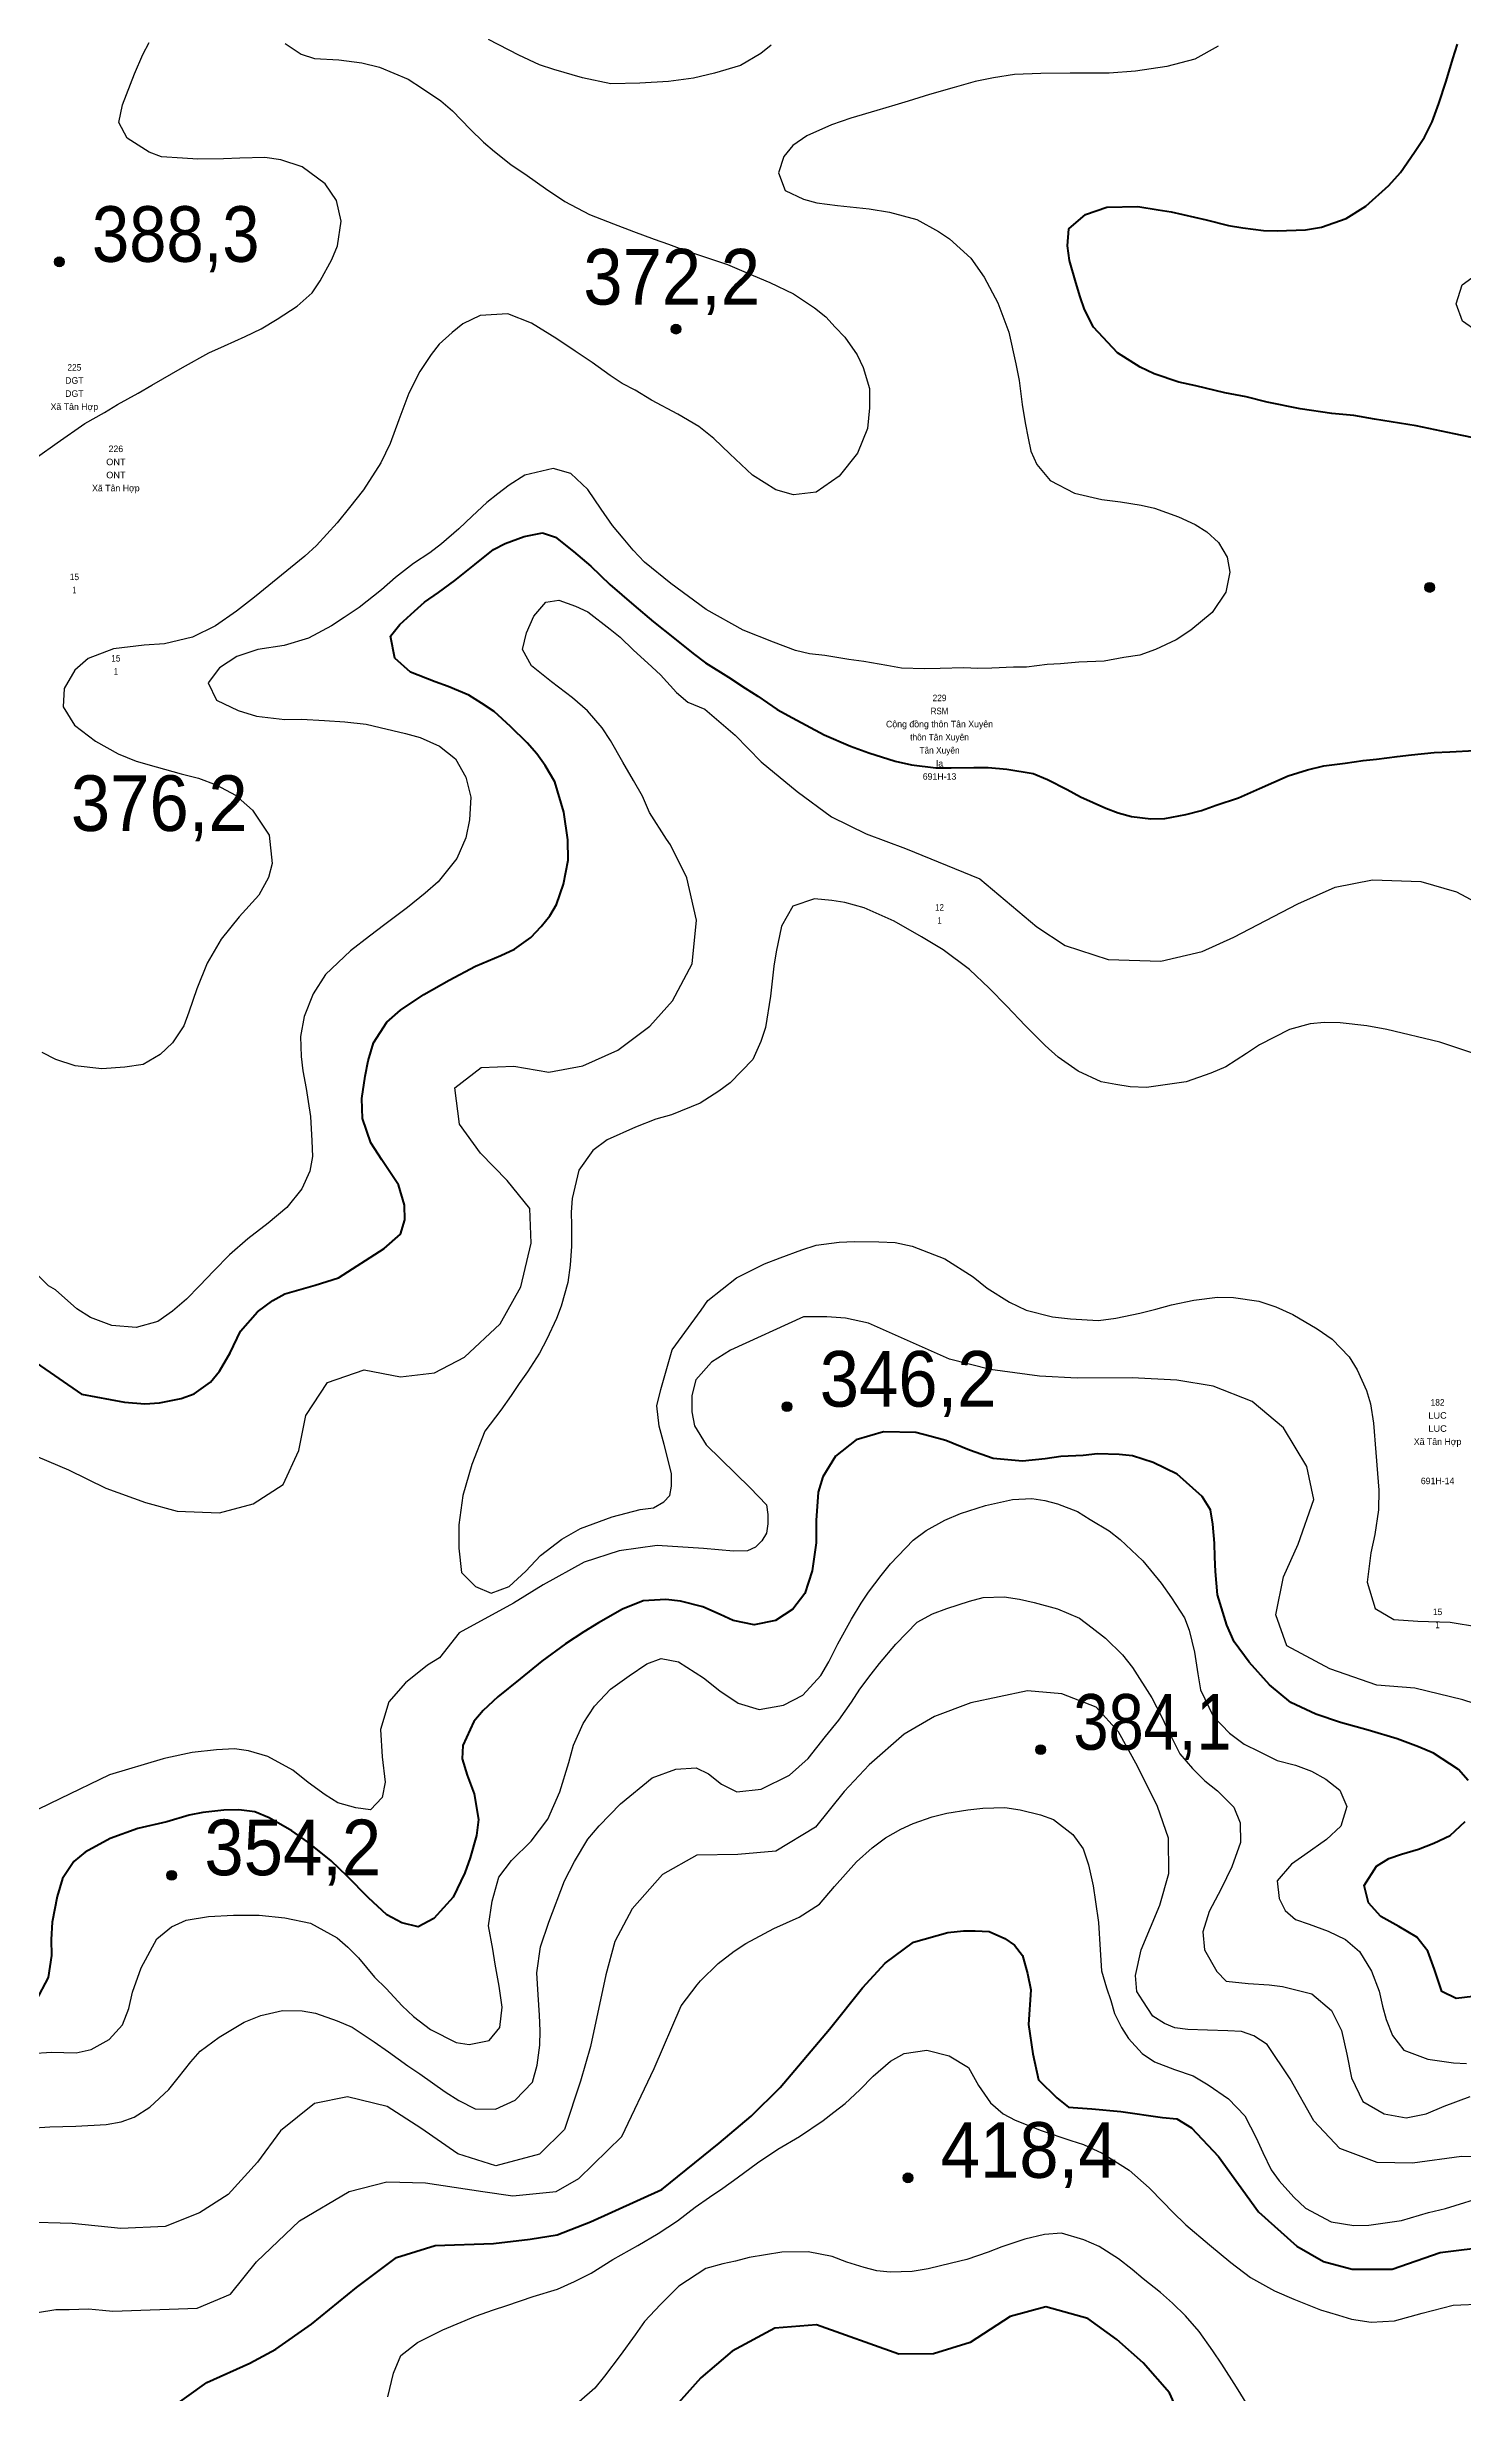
# Model space of a CAD drawing. Header units: metres. Extents: x 549268 to 556659, y 1838059 to 1844558.
# Drawn here: x 552798 to 553230, y 1839324 to 1840041 of the extents above; entities that cross this region are included whole.
import ezdxf
from ezdxf.enums import TextEntityAlignment as Align

# ---------------------------------------------------------------- set-up
doc = ezdxf.new("R2010")
doc.units = ezdxf.units.M
doc.header["$LTSCALE"] = 0.8
for name, color, linetype, lineweight in [('1', 7, 'Continuous', 25), ('2', 7, 'Continuous', 53), ('5', 7, 'Continuous', 13)]:
    doc.layers.add(name, color=color, linetype=linetype, lineweight=lineweight)
doc.layers.add('15', color=7, linetype='Continuous')

msp = doc.modelspace()

# ---------------------------------------------------------------- hatches: boundary and pattern name
at = {"layer": '5'}
for points in [[(552802.8, 1839975.13, 1), (552799.8, 1839975.13, 1)], [(552991.27, 1839954.56, 1), (552988.27, 1839954.56, 1)], [(553221.67, 1839875.63, 1), (553218.67, 1839875.63, 1)], [(553025.22, 1839625.32, 1), (553022.22, 1839625.32, 1)], [(553102.74, 1839520.49, 1), (553099.74, 1839520.49, 1)], [(552837.14, 1839482.13, 1), (552834.14, 1839482.13, 1)], [(553062.2, 1839389.68, 1), (553059.2, 1839389.68, 1)]]:
    msp.add_hatch(color=256, dxfattribs=at).paths.add_polyline_path(points)

# ---------------------------------------------------------------- linework, layer by layer
at = {"layer": '1'}
for points in [[(552794.63, 1839915.56), (552800.66, 1839919.87), (552809.12, 1839925.74), (552815.12, 1839929.13), (552819.14, 1839931.53), (552825.4, 1839934.95), (552829.54, 1839937.48), (552838.97, 1839942.81), (552847.05, 1839947.35), (552851.77, 1839949.42), (552858.08, 1839952.33), (552863.02, 1839954.7), (552867.91, 1839957.57), (552873.96, 1839961.62), (552878.59, 1839965.64), (552881.05, 1839969.3), (552884.63, 1839975.8), (552886.37, 1839980.03), (552887.49, 1839987.56), (552886.02, 1839993.9), (552882.59, 1839998.99), (552875.52, 1840004.19), (552869.04, 1840006.34), (552864.16, 1840006.97), (552856.51, 1840006.78), (552851.45, 1840006.61), (552843.66, 1840006.54), (552838.95, 1840006.8), (552832.52, 1840007.26), (552828.73, 1840008.66), (552822.02, 1840012.87), (552819.54, 1840017.67), (552820.63, 1840023.12), (552824.27, 1840032.62), (552826.87, 1840038.5), (552828.82, 1840042.1)], [(552870.33, 1840041.86), (552875.24, 1840038.63), (552879.29, 1840037.25), (552886.74, 1840036.9), (552893.74, 1840035.98), (552899.22, 1840034.63), (552907.95, 1840030.91), (552912.29, 1840028.14), (552917.91, 1840024.34), (552921.5, 1840021.22), (552926.92, 1840015.71), (552931, 1840011.73), (552934.31, 1840008.85), (552939.3, 1840004.84), (552944.35, 1840001.5), (552949.86, 1839997.55), (552955.77, 1839993.52), (552963.36, 1839989.55), (552970.69, 1839986.71), (552976.8, 1839984.39), (552983.17, 1839982.1), (552987.5, 1839980.5), (552992.38, 1839978.7), (553005.49, 1839974.29), (553013.39, 1839971), (553018.44, 1839968.82), (553025.72, 1839965.33), (553032.17, 1839961.1)], [(553018.91, 1840041.31), (553015.68, 1840038.75), (553009.46, 1840035.07), (553001.52, 1840032.76), (552995.18, 1840031.29), (552987.49, 1840030.18), (552978.7, 1840029.73), (552969.88, 1840029.54), (552961.23, 1840031.32), (552952.49, 1840033.87), (552948.04, 1840035.33), (552941.73, 1840038.28), (552932.49, 1840043.11)], [(553155.5, 1840041.01), (553148.39, 1840037.1), (553139.79, 1840034.86), (553130.2, 1840033.41), (553122.2, 1840032.79), (553117.26, 1840032.77), (553110.24, 1840032.77), (553101.28, 1840032.7), (553093.25, 1840032.33), (553086.86, 1840031.37), (553081.26, 1840030.23), (553074.83, 1840028.35), (553067.26, 1840026.22), (553060.72, 1840024.2), (553056.7, 1840022.97), (553051.16, 1840021.32), (553043.22, 1840019.02), (553037.33, 1840016.94), (553029.76, 1840013.64), (553025.54, 1840010.7), (553022.79, 1840007.28), (553021.13, 1840002.28), (553023.15, 1839996.91), (553028.77, 1839994.28), (553032.8, 1839993.16), (553039.14, 1839992.3), (553048.87, 1839991.29), (553055.09, 1839990.28), (553063.4, 1839988.08), (553070.05, 1839984.39), (553073.42, 1839982.16), (553079.92, 1839976.24), (553083.94, 1839970.44), (553088.19, 1839962.59), (553091.52, 1839953.59), (553093.62, 1839943.94), (553094.7, 1839938.85), (553095.64, 1839931.54), (553096.52, 1839925.92), (553097.43, 1839921.21), (553098.25, 1839917.26), (553100.13, 1839913.18), (553104.18, 1839908.29), (553111.63, 1839904.43), (553119.91, 1839902.48), (553125.7, 1839901.82), (553131.93, 1839900.81), (553136.07, 1839899.84), (553143.37, 1839897.26), (553148.45, 1839894.83), (553152.08, 1839892.63), (553155.56, 1839889.37), (553158.26, 1839884.86), (553159.03, 1839880.26), (553157.88, 1839874.15), (553153.62, 1839867.96), (553147.19, 1839862.57), (553142.71, 1839859.6), (553136.39, 1839856.7), (553131.51, 1839854.99), (553126.66, 1839854.2), (553120.66, 1839853.14), (553112.89, 1839852.81), (553107.35, 1839852.33), (553103.21, 1839852.13), (553096.93, 1839851.31), (553092.9, 1839851.26), (553086.31, 1839850.92), (553082.03, 1839850.84), (553077.72, 1839851.02), (553070.58, 1839850.88), (553065.78, 1839850.74), (553058.73, 1839851.01), (553054.22, 1839851.81), (553047.2, 1839852.99), (553042.57, 1839853.65), (553035.29, 1839854.8), (553030.55, 1839855.32), (553026.27, 1839856.41), (553019.62, 1839858.92), (553010.37, 1839862.59)], [(553234.54, 1839953.99), (553230.17, 1839957.02), (553228.29, 1839962.28), (553230.12, 1839968.07), (553235.29, 1839971.89)], [(553032.17, 1839961.1), (553035.59, 1839958.35), (553038.42, 1839955.15), (553041.35, 1839952.1), (553045.2, 1839946.67), (553047.05, 1839942.84), (553048.93, 1839936.41), (553048.93, 1839930.56), (553048.32, 1839924.25), (553045.26, 1839916.63), (553039.66, 1839909.64), (553032.66, 1839904.71), (553025.72, 1839903.94), (553020.35, 1839905.43), (553013.22, 1839909.98), (553006.26, 1839916.5), (553001.32, 1839921.16), (552996.76, 1839924.82), (552990.37, 1839928.53), (552982.35, 1839932.85), (552977.32, 1839935.94), (552973.33, 1839937.97), (552969.68, 1839940.43), (552964.17, 1839944.38), (552958.98, 1839947.84), (552953.36, 1839951.64), (552945.68, 1839956.39), (552938.35, 1839959.22), (552929.95, 1839958.69), (552924.64, 1839956.15), (552921.41, 1839953.58), (552917.38, 1839950.02), (552915.01, 1839946.77), (552911.55, 1839941.57), (552908.11, 1839934.95), (552905.11, 1839926.82), (552902.39, 1839919.62), (552899.53, 1839913.72), (552894.32, 1839905.47), (552889.98, 1839900.05), (552886.21, 1839895.34), (552879.95, 1839888.41), (552876.4, 1839885.16), (552861, 1839872.67), (552855.49, 1839868.42), (552849.09, 1839863.94), (552842.06, 1839860.44), (552833.43, 1839858.45), (552827.24, 1839858.03), (552817.87, 1839856.86), (552810.13, 1839853.93), (552806.1, 1839850.37), (552802.81, 1839844.8), (552802.52, 1839839.18), (552806, 1839833.58), (552812.39, 1839828.69), (552819.33, 1839824.77), (552824.78, 1839822.51), (552830.94, 1839820.85), (552838.59, 1839818.7), (552843.82, 1839817.32), (552849.24, 1839815.32), (552855.17, 1839812.2), (552860.37, 1839807.57), (552865.5, 1839799.94), (552866.32, 1839791.32), (552865.23, 1839787.04), (552862.31, 1839781.65), (552856.28, 1839775), (552850.79, 1839768.15), (552846.53, 1839760.79), (552843.35, 1839753.03), (552840.89, 1839745.86), (552839.4, 1839741.67), (552835.94, 1839736.47), (552832.17, 1839732.94), (552826.91, 1839729.89), (552821.29, 1839729.01), (552814.32, 1839728.5), (552806.16, 1839729.42), (552800.22, 1839731.37), (552796.08, 1839733.51)], [(553010.37, 1839862.59), (552999.02, 1839868.88), (552988.26, 1839876.8), (552980.13, 1839883.32), (552976.73, 1839886.98), (552973.6, 1839890.66), (552970.43, 1839894.6), (552966.9, 1839899.55), (552962.85, 1839905.6), (552957.63, 1839910.49), (552952.26, 1839911.98), (552943.64, 1839909.99), (552938.78, 1839906.86), (552935.29, 1839904.26), (552931.95, 1839901.55), (552927.46, 1839897.42), (552923.46, 1839893.59), (552918.12, 1839888.97), (552914.52, 1839886.24), (552909.55, 1839882.96), (552904.03, 1839878.71), (552899.78, 1839874.86), (552892.95, 1839869.55), (552888.35, 1839866.45), (552884.46, 1839863.94), (552877.46, 1839860.18), (552870.04, 1839857.93), (552861.98, 1839856.65), (552855.59, 1839854.52), (552850.24, 1839851.07), (552846.84, 1839846.53), (552849.38, 1839841.22), (552855.97, 1839838.04), (552861.62, 1839836.32), (552870.19, 1839835.31), (552875.38, 1839835.37), (552882.32, 1839834.96), (552888.6, 1839834.61), (552895.05, 1839833.89), (552899.34, 1839832.8), (552907.07, 1839831.05), (552911.64, 1839829.74), (552917.52, 1839827.13), (552922.37, 1839823.24), (552925.59, 1839817.62), (552927.04, 1839811.53), (552926.63, 1839804.6), (552925.54, 1839799.14), (552922.85, 1839792.86), (552917.13, 1839785.73), (552913.11, 1839782.17), (552907.73, 1839777.8), (552900.76, 1839772.61), (552896.08, 1839769.11), (552890.33, 1839764.57), (552882.67, 1839757.36), (552878.9, 1839751.48), (552876.15, 1839744.54), (552875, 1839738.43), (552875.28, 1839732.35), (552875.76, 1839727.98), (552876.76, 1839722.5), (552877.33, 1839718.53), (552878.09, 1839713.93), (552878.51, 1839706.57), (552878.65, 1839701.77), (552877.85, 1839697.26), (552875.44, 1839691.92), (552870.87, 1839686.22), (552865.15, 1839681.43), (552858.93, 1839676.58), (552853.35, 1839671.67), (552848.55, 1839666.85), (552844.12, 1839662.2), (552840.15, 1839658.12), (552835.86, 1839654.53), (552831.41, 1839651.31), (552824.84, 1839649.54), (552817.36, 1839650.15), (552810.85, 1839652.56), (552806.66, 1839655.22), (552800.16, 1839660.97), (552798.02, 1839662.2), (552789.43, 1839670.7)], [(552944.13, 1839861.8), (552946.31, 1839866.85), (552949.99, 1839871.15), (552953.96, 1839871.72), (552959.1, 1839869.95), (552962.81, 1839868.14), (552969.63, 1839862.91), (552972.77, 1839860.4), (552976.85, 1839856.42), (552981.18, 1839852.48), (552985.09, 1839848.88), (552989.97, 1839843.56), (552993.42, 1839840.56), (552998.62, 1839838.4), (553007.92, 1839830.49), (553015.82, 1839822.3), (553026.8, 1839813.29), (553037.37, 1839805.53), (553047.92, 1839800.35), (553059.95, 1839795.86), (553082.61, 1839786.59), (553100.04, 1839771.95), (553108.72, 1839766.18), (553121.88, 1839761.94), (553138, 1839761.4), (553150.63, 1839764.36), (553160.24, 1839768.79), (553179.83, 1839779), (553191.31, 1839784.03), (553202.72, 1839786.33), (553217.42, 1839785.77), (553228.39, 1839782.58), (553241.33, 1839775.73)], [(552788.07, 1839612.87), (552804.1, 1839606.04), (552815.48, 1839600.43), (552827.62, 1839596.08), (552837.37, 1839593.41), (552850.25, 1839592.9), (552860.57, 1839595.6), (552869.76, 1839601.54), (552874.56, 1839611.92), (552876.61, 1839622.64), (552883.26, 1839632.71), (552894.49, 1839636.55), (552905.61, 1839634.41), (552915.96, 1839635.69), (552925.15, 1839640.47), (552936.07, 1839650.62), (552942.32, 1839661.94), (552945.51, 1839675.24), (552945.11, 1839685.82), (552938.2, 1839694.38), (552930.01, 1839702.8), (552923.58, 1839711.67), (552922.22, 1839722.78), (552930.21, 1839728.98), (552940.27, 1839729.32), (552950.96, 1839727.53), (552961.37, 1839729.47), (552971.98, 1839734.27), (552981.79, 1839741.58), (552988.7, 1839749.34), (552994.7, 1839760.63), (552996.06, 1839773.99), (552993.07, 1839786.88), (552988.07, 1839796.94), (552986.89, 1839798.75), (552981.65, 1839806.88), (552979.55, 1839811.85), (552976.81, 1839816.62), (552973.59, 1839822.25), (552969.74, 1839828.85), (552967.23, 1839832.74), (552962.75, 1839837.97), (552958.16, 1839841.88), (552951.77, 1839846.77), (552945.64, 1839851.69), (552942.87, 1839856.71), (552944.13, 1839861.8)], [(553047.29, 1839777.7), (553041.39, 1839779.39), (553037.42, 1839779.99), (553032.16, 1839780.45), (553025.51, 1839778.29), (553022.02, 1839772.18), (553020.41, 1839764.33), (553019.72, 1839759.96), (553018.66, 1839750.74), (553017.11, 1839741.21), (553015.76, 1839736.9), (553013.24, 1839731.42), (553006.36, 1839724.29), (553002.87, 1839721.69), (552997.16, 1839718.07), (552988.44, 1839714.51), (552983.65, 1839713.2), (552977.42, 1839710.7), (552968.74, 1839706.88), (552964.42, 1839703.54), (552960.13, 1839697.61), (552958.1, 1839688.93), (552957.78, 1839684.73), (552957.83, 1839680.71), (552957.88, 1839674.34), (552957.48, 1839668.57), (552956.76, 1839663.29), (552954.7, 1839656.04), (552953.29, 1839652.25), (552950.35, 1839645.94), (552948.09, 1839641.66), (552944.43, 1839635.92), (552941.83, 1839632.39), (552939.37, 1839628.73), (552936.22, 1839624.23), (552931.33, 1839617.83), (552927.39, 1839607.64), (552924.64, 1839598.21), (552923.46, 1839589.18), (552923.46, 1839582.11), (552924.25, 1839574.65), (552928.56, 1839570.33), (552933.27, 1839568.36), (552938.77, 1839570.33), (552943.87, 1839575.04), (552948.36, 1839579.86), (552954.92, 1839584.85), (552960.59, 1839588.05), (552970.33, 1839591.61), (552978.83, 1839593.92), (552982.91, 1839594.45), (552986.1, 1839596.23), (552987.87, 1839598.18), (552988.4, 1839601.02), (552988.4, 1839604.93), (552986.21, 1839613.71), (552984.68, 1839619.32), (552983.97, 1839625.54), (552985.21, 1839630.52), (552988.62, 1839642.72), (552997.48, 1839654.81), (552999.55, 1839657.8), (553008.24, 1839664.67), (553016.87, 1839669), (553021.61, 1839670.82), (553028.23, 1839673.24), (553032.63, 1839674.64), (553039.69, 1839675.55), (553044.34, 1839675.8), (553051.76, 1839675.71), (553056.73, 1839675.47), (553061.93, 1839674.35), (553071.97, 1839670.52), (553080.65, 1839664.97), (553084.93, 1839661.54), (553091.77, 1839657.22), (553096.85, 1839654.79), (553104.88, 1839652.81), (553110.41, 1839652.12), (553118.92, 1839651.63), (553124.18, 1839652.34), (553131.54, 1839653.93), (553136.48, 1839655.12), (553141.28, 1839656.43), (553148.02, 1839657.82), (553155.33, 1839658.76), (553160.16, 1839658.64), (553167.95, 1839657.55), (553173.09, 1839655.77), (553178.28, 1839653.48), (553185.79, 1839649.11), (553190.3, 1839645.96), (553195.57, 1839640.56), (553197.97, 1839636.53), (553200.87, 1839630.22), (553202.1, 1839626.19), (553203, 1839620.31), (553203.74, 1839611.29), (553204.19, 1839604.84), (553204.61, 1839599.81), (553204.49, 1839593.81)], [(553234.29, 1839733), (553223.22, 1839736.73), (553207.06, 1839740.54), (553200.95, 1839741.69), (553192.79, 1839742.61), (553187.96, 1839742.73), (553183.59, 1839742.25), (553177.28, 1839740.51), (553168.17, 1839735.87), (553164.17, 1839733.21), (553157.86, 1839729.14), (553153.26, 1839727.2), (553145.75, 1839724.55), (553133.58, 1839722.82), (553128.61, 1839723.06), (553124.25, 1839723.74), (553119.73, 1839724.55), (553112.74, 1839727.81), (553106.55, 1839732.07), (553102.64, 1839735.67), (553096.51, 1839741.76), (553090.92, 1839747.65), (553085.5, 1839753.16), (553079.54, 1839758.88), (553071.46, 1839764.88), (553064.79, 1839768.83), (553056.45, 1839773.63), (553047.29, 1839777.7)], [(553240.11, 1839532.59), (553230.3, 1839535.78), (553215.65, 1839539.33), (553204.02, 1839540.24), (553189.61, 1839545.24), (553176.53, 1839552.21), (553173.15, 1839561.68), (553175.48, 1839573.34), (553179.94, 1839583.29), (553184.77, 1839596.91), (553182.61, 1839607.03), (553175.48, 1839618.8), (553165.89, 1839626.93), (553153.98, 1839631.57), (553142.89, 1839633.45), (553129.22, 1839634.13), (553112.38, 1839634.07), (553100.92, 1839634.61), (553085.8, 1839636.69), (553073.4, 1839639.84), (553048.61, 1839650.82), (553041.55, 1839652.39), (553035.89, 1839652.74), (553028.8, 1839652.74), (553006.47, 1839642.6), (553000.62, 1839638.87), (552995.84, 1839633.54), (552994.6, 1839628.74), (552994.6, 1839623.77), (552995.49, 1839619.5), (552999.03, 1839613.64), (553012.51, 1839600.49), (553017.47, 1839595.34), (553017.83, 1839592.32), (553017.83, 1839589.48), (553017.47, 1839586.63), (553016.06, 1839584.32), (553014.11, 1839582.37), (553011.63, 1839581.3), (553007.37, 1839581.13), (552998.16, 1839582.01), (552984, 1839582.89), (552972.4, 1839581.21), (552961.77, 1839577.83), (552949.2, 1839570.86)], [(552886.21, 1839463.04), (552889.52, 1839460.16), (552892.75, 1839456.87), (552897.68, 1839451.04), (552901.19, 1839447.52), (552906.07, 1839442.21), (552909.55, 1839438.95), (552914.8, 1839434.98), (552922.64, 1839431.03), (552926.61, 1839430.43), (552932.72, 1839431.62), (552935.92, 1839435.61), (552936.67, 1839441.81), (552935.71, 1839448.2), (552934.57, 1839454.97), (552933.81, 1839459.57), (552932.5, 1839466.71), (552933.62, 1839474.25), (552935.68, 1839481.5), (552939.54, 1839486.6), (552945.52, 1839492.59), (552950.63, 1839499.27), (552954.27, 1839507.6), (552957.05, 1839516.62), (552958.42, 1839521.85), (552961.45, 1839528.55), (552964.91, 1839533.75), (552969.8, 1839538.97), (552975.46, 1839543.1), (552980.92, 1839546.69), (552985.29, 1839548.34), (552990.59, 1839547.37), (552998.16, 1839542.48), (553003.15, 1839538.48), (553008.77, 1839534.67), (553015.22, 1839532.78), (553022.62, 1839534.12), (553028.53, 1839537.11), (553034.1, 1839543.19), (553036.51, 1839547.35), (553039.28, 1839552.86), (553043.4, 1839560.34), (553046.37, 1839565.22), (553048.6, 1839568.58), (553052.46, 1839573.69), (553055.32, 1839577.26), (553062.32, 1839584.53), (553066.3, 1839587.44), (553071.92, 1839590.66), (553076.78, 1839592.62), (553084.43, 1839595.16), (553092.69, 1839596.98), (553098.51, 1839597.23), (553102.48, 1839596.63), (553106.36, 1839595.62), (553112.47, 1839593.3), (553116.38, 1839590.87), (553122.23, 1839587.36), (553125.51, 1839584.73), (553132.47, 1839578.21), (553138.03, 1839571.41), (553141.25, 1839566.95), (553145.19, 1839560.75), (553146.64, 1839557.01), (553148.29, 1839550.3), (553149.28, 1839543.65), (553150.08, 1839538.79), (553153.95, 1839530.76), (553158.94, 1839525.59), (553163.48, 1839522.19), (553168.02, 1839519.96), (553173.52, 1839517.18), (553179.15, 1839515.72), (553184.03, 1839513.92), (553188.45, 1839511.54), (553192.73, 1839508.11), (553194.84, 1839503.14), (553193.03, 1839497.09), (553188.66, 1839493.1), (553182.03, 1839488.34), (553177.92, 1839485.54), (553173.55, 1839480.38), (553174.14, 1839474.98), (553175.96, 1839471.41), (553179.13, 1839468.64), (553183.33, 1839467.15), (553189.15, 1839465.06), (553194.37, 1839462.52), (553198.68, 1839458.83), (553202.33, 1839452.86), (553204.69, 1839446.74), (553205.72, 1839442.18), (553206.82, 1839438.01), (553208.79, 1839433.15), (553212.27, 1839428.72), (553219.6, 1839425.89), (553227.4, 1839424.79), (553231.45, 1839424.59)], [(553204.49, 1839593.81), (553203.37, 1839586.28), (553202.17, 1839580.68), (553201.07, 1839571.72), (553203.52, 1839563.66), (553209.23, 1839560.26), (553216.56, 1839559.77), (553226.36, 1839559.42), (553235.09, 1839558.04)], [(552949.2, 1839570.86), (552940.1, 1839565.32), (552923.51, 1839556.16), (552917.5, 1839548.55), (552913.85, 1839546.33), (552907.16, 1839540.91), (552902.07, 1839535.15), (552899.5, 1839526.67), (552900.03, 1839518.28), (552900.88, 1839510.57), (552899.96, 1839505.91), (552896.47, 1839502.15), (552891.99, 1839502.7), (552886.48, 1839504.3), (552882.57, 1839506.73), (552877.35, 1839510.45), (552872.64, 1839514.22), (552865.03, 1839518.45), (552859.12, 1839520.14), (552854.89, 1839520.72), (552849.32, 1839520.5), (552841.87, 1839519.68), (552833.87, 1839517.88), (552833.1, 1839517.69), (552816.62, 1839512.79), (552801.43, 1839505.53), (552794.9, 1839502.34)], [(552792.22, 1839404.83), (552798.42, 1839405.25), (552806.33, 1839405.47), (552815.64, 1839405.98), (552820.23, 1839406.75), (552824.23, 1839408.23), (552828.97, 1839411.22), (552834.75, 1839416.67), (552837.61, 1839420.23), (552841.49, 1839425.08), (552844.38, 1839428.39), (552850.15, 1839432.67), (552857.84, 1839437.29), (552862.95, 1839439.28), (552869.55, 1839440.79), (552875.54, 1839440.67), (552879.65, 1839439.95), (552886.27, 1839437.69), (552890.78, 1839435.71), (552897.52, 1839431.25), (552901.88, 1839428.22), (552907.82, 1839423.93), (552911.47, 1839421.48), (552919.23, 1839415.96), (552923.43, 1839413.3), (552928.39, 1839410.72), (552934.64, 1839410.63), (552940.59, 1839413.37), (552945.96, 1839418.9), (552947.33, 1839424.12), (552948.22, 1839430.21), (552948.26, 1839434.63), (552948.12, 1839439.43), (552947.7, 1839445.62), (552947.22, 1839452.33), (552948.43, 1839460.27), (552950.97, 1839467.83), (552955.7, 1839480.45), (552958.81, 1839486.38), (552962.88, 1839493.2), (552966.33, 1839497.23), (552972.88, 1839503.93), (552982.54, 1839511.89), (552989.79, 1839514.51), (552995.99, 1839514.93), (552999.7, 1839513.13), (553003.69, 1839509.92), (553008.37, 1839507.58), (553015.83, 1839508.4), (553024.45, 1839512.73), (553030.14, 1839517.78), (553035.51, 1839524.48), (553039.52, 1839529.48), (553043.46, 1839534.98), (553046.01, 1839539.03), (553049.41, 1839543.57), (553052.04, 1839546.85), (553056.98, 1839552.73), (553063.53, 1839559.43), (553068.18, 1839562.03), (553072.55, 1839563.68), (553079.47, 1839565.87), (553083.64, 1839566.98), (553090.12, 1839567.17), (553094.74, 1839566.51), (553099.28, 1839565.45), (553106.39, 1839563.5), (553113.07, 1839560.73), (553117.03, 1839557.78), (553121.03, 1839554.58), (553126.27, 1839549.44), (553129.3, 1839545.61)], [(553129.3, 1839545.61), (553135.26, 1839536.38), (553138.08, 1839530.84), (553139.93, 1839527.01), (553143.78, 1839519.24), (553147.65, 1839514.72), (553151.45, 1839510.98), (553155.3, 1839507.89), (553160.26, 1839502.98), (553162.23, 1839498.12), (553162.37, 1839492.15), (553159.67, 1839484.7), (553156.38, 1839477.97), (553152.72, 1839471.06), (553150.8, 1839464.87), (553151.28, 1839459.33), (553155.13, 1839452.73), (553157.93, 1839449.79), (553164.64, 1839449.1), (553171.06, 1839448.63), (553175.14, 1839448.17), (553184.11, 1839445.91), (553190.12, 1839440.85), (553193.15, 1839434.68), (553194.85, 1839427.45), (553196.3, 1839420.2), (553199.69, 1839413.03), (553206.23, 1839409.2), (553212.99, 1839407.99), (553219.1, 1839409.19), (553224.56, 1839411.61), (553232.56, 1839414.57)], [(553241.65, 1839396.08), (553229.85, 1839396.19), (553214.92, 1839394.15), (553204.14, 1839394.38), (553192.66, 1839398.67), (553184.72, 1839407.11), (553177.47, 1839419.91), (553170.48, 1839430.4), (553166.45, 1839433.04), (553162.67, 1839434.38), (553158.45, 1839434.6), (553152.22, 1839434.82), (553146.22, 1839435.05), (553142.21, 1839435.49), (553139.1, 1839436.83), (553135.54, 1839439.06), (553132.43, 1839443.74), (553130.65, 1839446.64), (553130.21, 1839451.55), (553131.99, 1839459.36), (553137.64, 1839472.99), (553140.45, 1839482.63), (553140.28, 1839493.49), (553137.01, 1839503.11), (553130.84, 1839515.5), (553125.01, 1839525.99), (553118.22, 1839533.53), (553107.67, 1839537.54), (553097.21, 1839538.45), (553079.86, 1839534.84), (553068.8, 1839530.63), (553059.56, 1839525.2), (553048.81, 1839515.84), (553041.16, 1839507.74), (553032.4, 1839496.79), (553020.26, 1839489.49), (553008.72, 1839488.46), (552996.18, 1839488.24), (552985.69, 1839482.41), (552976.36, 1839471.91), (552971.13, 1839461.88), (552968.37, 1839451.73), (552963.68, 1839429.83), (552960.58, 1839419.25), (552955.75, 1839404.47), (552948.04, 1839396.88), (552934.71, 1839393.32), (552923.16, 1839396.96), (552911.79, 1839404.9), (552901.47, 1839411.52), (552889.35, 1839414.45), (552879.35, 1839412.43), (552868.88, 1839404.01), (552861.92, 1839394.43), (552852.9, 1839384.62), (552844.2, 1839378.99), (552833.65, 1839374.84), (552820.12, 1839374.24), (552805.19, 1839375.69), (552790.63, 1839376.15)], [(552939.95, 1839384.16), (552953.13, 1839385.48), (552960.05, 1839389.44), (552973.23, 1839402.3), (552983.11, 1839423.07), (552991.35, 1839442.19), (552996.22, 1839448.66), (552997.3, 1839449.92), (553002.7, 1839455.19), (553007.61, 1839458.98), (553011.13, 1839461.32), (553019.72, 1839465.91), (553027.41, 1839469.36), (553033.61, 1839473.29), (553038.21, 1839478.74), (553044.93, 1839486.24), (553049.78, 1839490.55), (553053.87, 1839493.6), (553058.53, 1839496.2), (553062.24, 1839497.9), (553068.12, 1839499.98), (553072.55, 1839501.12), (553078.95, 1839502.09), (553083.57, 1839502.59), (553090.31, 1839502.82), (553094.94, 1839502.16), (553101.22, 1839500.64), (553105.15, 1839499.12), (553111.12, 1839494.57), (553114.2, 1839490.23), (553115.9, 1839485.35), (553117.27, 1839478.86), (553118.06, 1839474.01), (553118.89, 1839467.73), (553119.42, 1839459.33), (553119.87, 1839452.88), (553121.35, 1839447.71), (553122.69, 1839443.83), (553123.77, 1839439.91), (553125.94, 1839435.6), (553128.13, 1839432.2), (553132.27, 1839427.71), (553136.06, 1839425.14), (553142.17, 1839422.82), (553147.85, 1839420.85), (553152.44, 1839418.1), (553158.63, 1839413.84), (553163.63, 1839408.67), (553167.1, 1839401.9), (553169.15, 1839397.44), (553171.69, 1839392.13), (553174.14, 1839388.76), (553178.59, 1839383.78), (553182.21, 1839380.41), (553190.09, 1839376.21), (553196.97, 1839375.14), (553201.51, 1839375.25), (553211.5, 1839376.62), (553219.82, 1839379.09), (553225.01, 1839380.31), (553238.09, 1839384.36)], [(552792.7, 1839427.64), (552798.9, 1839428.07), (552806.46, 1839427.86), (552811.03, 1839428.88), (552816.55, 1839431.96), (552820.6, 1839436.44), (552822.52, 1839441.46), (552823.67, 1839446.4), (552826.36, 1839453.85), (552831.11, 1839462.7), (552835.65, 1839466.32), (552840.11, 1839468.37), (552846.88, 1839469.5), (552854.5, 1839469.95), (552862.44, 1839469.92), (552870.2, 1839469.08), (552878.05, 1839467.48), (552886.21, 1839463.04)], [(552905.73, 1839335.4), (552910.76, 1839339.33), (552918.53, 1839343.18), (552928.47, 1839347.4), (552933.98, 1839349.3), (552938.13, 1839350.67), (552946.15, 1839353.37), (552953.58, 1839355.62), (552958.78, 1839358.02), (552963.83, 1839360.52), (552970.52, 1839364.77), (552978.12, 1839368.99), (552984.34, 1839372.67), (552990.29, 1839376.57), (552995.69, 1839380.68), (553000.03, 1839383.76), (553004.14, 1839386.55), (553008.49, 1839389.63), (553014.74, 1839394.22), (553020.91, 1839398.41), (553027.51, 1839402.26), (553034.77, 1839407.22), (553038, 1839409.79), (553041.49, 1839412.38), (553045.97, 1839416.52), (553050.06, 1839420.74), (553055.4, 1839425.36), (553059.57, 1839427.64), (553066.48, 1839428.66), (553073.31, 1839426.94), (553079.16, 1839423.43), (553082.23, 1839417.91), (553085.94, 1839412.6), (553089.82, 1839409.25), (553093.42, 1839407.31), (553101.44, 1839404.16), (553110.48, 1839401.12), (553114.39, 1839399.86), (553120.02, 1839397.23), (553128.26, 1839392.03), (553134.45, 1839386.6), (553138.7, 1839382.25), (553141.5, 1839379.31), (553145.58, 1839375.34), (553152.88, 1839369.25), (553159.33, 1839363.85), (553165.43, 1839359.19), (553172.77, 1839355.18), (553178.65, 1839352.58), (553186.81, 1839349.32), (553192.32, 1839347.71), (553196.23, 1839346.45), (553202.31, 1839345.56), (553209.42, 1839345.95), (553217.87, 1839348.31), (553227.35, 1839350.79), (553236.81, 1839351.18)], [(552794.65, 1839348.53), (552800.28, 1839349.4), (552804.3, 1839349.46), (552810.27, 1839349.6), (552814.47, 1839349.28), (552817.66, 1839348.97), (552843.41, 1839349.87), (552853.63, 1839354.16), (552861.54, 1839364.05), (552874.71, 1839376.58), (552889.87, 1839385.48), (552901.4, 1839388.45), (552913.26, 1839388.12), (552930.73, 1839385.48), (552939.95, 1839384.16)], [(553164.54, 1839320.07), (553161.06, 1839325.67), (553156.64, 1839332.73), (553153.85, 1839336.84), (553149.69, 1839342.76), (553145.52, 1839347.5), (553141.59, 1839351.36), (553137.85, 1839354.59), (553132.57, 1839358.82), (553129.26, 1839361.71), (553125.01, 1839364.88), (553119.13, 1839368.65), (553114.48, 1839370.74), (553107.63, 1839372.72), (553102.46, 1839372.41), (553096.38, 1839370.96), (553089.35, 1839368.62), (553085.24, 1839367), (553078.73, 1839364.72), (553074.04, 1839363.56), (553066.82, 1839361.85), (553061.96, 1839361.06), (553055.23, 1839360.83), (553051.14, 1839361.3), (553047.26, 1839362.3), (553042.01, 1839363.93), (553037.53, 1839365.65), (553030.22, 1839367.05), (553022.17, 1839366.95), (553012.2, 1839365.33), (553008.03, 1839364.22), (553004.09, 1839363.4), (552998.92, 1839361.92), (552990.67, 1839356.59), (552985.04, 1839351.02), (552980.15, 1839345.8), (552977.35, 1839341.72), (552972.72, 1839335.36), (552967.94, 1839329.11), (552964.97, 1839325.4), (552960.22, 1839321.24)], [(552901.67, 1839322.72), (552903.47, 1839329.95), (552905.73, 1839335.4)]]:
    msp.add_lwpolyline(points, dxfattribs=at)
at = {"layer": '2'}
for points in [[(553158.68, 1839986.22), (553163.04, 1839985.53), (553169.38, 1839984.66), (553173.55, 1839984.6), (553182.23, 1839984.91), (553187.08, 1839985.7), (553194.6, 1839988.35), (553200.68, 1839992.14), (553207.65, 1839998.5), (553211.26, 1840002.41), (553215.52, 1840008.6), (553218.52, 1840013.22), (553220.86, 1840017.9), (553222.98, 1840023.47), (553225.22, 1840030.35), (553227.19, 1840037.2), (553228.65, 1840041.65)], [(553233.05, 1839921.45), (553227.6, 1839922.54), (553216.01, 1839925.03), (553203.3, 1839927.01), (553196.94, 1839928.13), (553190.23, 1839928.82), (553180.58, 1839930.23), (553170.47, 1839932.24), (553164.05, 1839933.87), (553157.54, 1839935.11), (553148.72, 1839937.26), (553143.53, 1839938.38), (553135.96, 1839940.93), (553131.71, 1839942.93), (553124.72, 1839947.36), (553117.36, 1839955.13), (553114.68, 1839960.56), (553113.34, 1839964.45), (553111.95, 1839968.84), (553110.04, 1839975.53), (553109.42, 1839980.01), (553109.88, 1839985.26), (553115, 1839989.6), (553121.51, 1839991.88), (553130.99, 1839992.01), (553137.21, 1839991), (553141.18, 1839990.4), (553151.85, 1839987.94), (553158.68, 1839986.22)], [(552787.3, 1839643.53), (552808.12, 1839629.15), (552821.25, 1839626.65), (552827.41, 1839626.16), (552831.92, 1839626.52), (552838.55, 1839627.77), (552842.55, 1839629.26), (552847.49, 1839632.79), (552850.24, 1839636.21), (552853.52, 1839641.78), (552856.7, 1839648.37), (552861.9, 1839654.28), (552866.59, 1839657.78), (552870.27, 1839659.75), (552879.47, 1839662.45), (552886.64, 1839664.67), (552900.61, 1839673.63), (552905.58, 1839678.07), (552906.93, 1839682.38), (552906.82, 1839686.92), (552904.97, 1839693.09), (552899.84, 1839700.72), (552896.53, 1839705.95), (552894.02, 1839713.35), (552893.74, 1839719.43), (552894.81, 1839726.31), (552895.72, 1839730.96), (552897.33, 1839736.47), (552901.45, 1839742.78), (552905.59, 1839746.48), (552912.73, 1839751.3), (552920.45, 1839755.66), (552928.56, 1839759.94), (552936.27, 1839763.13), (552940.47, 1839765.15), (552945.41, 1839768.69), (552948.56, 1839772.03), (552951.19, 1839775.31), (552953.27, 1839778.79), (552955.45, 1839785.01), (552956.86, 1839792.32), (552956.69, 1839798.54), (552955.5, 1839806.99), (552952.8, 1839816.19), (552949.77, 1839821.19), (552947.29, 1839824.82), (552944.33, 1839828.13), (552939.22, 1839833.16), (552934.17, 1839837.68), (552930.38, 1839840.25), (552926.47, 1839842.68), (552920.19, 1839845.37), (552916.14, 1839846.75), (552908.66, 1839849.7), (552903.9, 1839853.98), (552902.5, 1839860.72), (552905.36, 1839864.29), (552909.85, 1839868.42), (552912.93, 1839871.11), (552917.16, 1839874.04), (552922.22, 1839877.72), (552928.31, 1839882.68), (552934.05, 1839887.22), (552937.62, 1839889.04), (552943.36, 1839891.23), (552948.96, 1839892.37)], [(552948.96, 1839892.37), (552953.01, 1839891), (552958.43, 1839886.65), (552963.74, 1839882.16), (552969.56, 1839876.56), (552976.89, 1839870.22), (552982.91, 1839865.16), (552989.33, 1839860.01), (552995.03, 1839855.44), (552998.86, 1839852.61), (553005.85, 1839848.17), (553010.9, 1839844.83), (553014.81, 1839842.4), (553020.71, 1839838.37), (553025.42, 1839835.76), (553035.1, 1839830.59), (553043.14, 1839827.18), (553048.71, 1839825.06), (553056.79, 1839822.57), (553061.73, 1839821.42), (553069.23, 1839820.56), (553073.92, 1839820.56), (553080.8, 1839820.66), (553085.22, 1839820.63), (553090.88, 1839820.08), (553098.95, 1839818.76), (553103.32, 1839816.9), (553109.37, 1839813.93), (553113.4, 1839811.64), (553121.19, 1839808.2), (553124.98, 1839806.8), (553129.01, 1839805.68), (553134.95, 1839804.91), (553139.23, 1839804.99), (553145.6, 1839806.21), (553150.39, 1839807.52), (553154.91, 1839809.06), (553161.68, 1839811.36), (553168.13, 1839814.15), (553176.93, 1839818.11), (553182.84, 1839819.94), (553187.78, 1839821.13), (553194.32, 1839821.98), (553199.83, 1839822.72), (553203.94, 1839823.17), (553210.23, 1839823.99), (553214.59, 1839824.47), (553221.53, 1839825.24), (553226.33, 1839825.38), (553233.95, 1839825.82)], [(553231.94, 1839511.13), (553228.97, 1839514.45), (553221.27, 1839519.45), (553216.76, 1839521.42), (553210.25, 1839523.83), (553201.37, 1839526.49), (553192.92, 1839528.81), (553185.36, 1839531.36), (553177.68, 1839534.94), (553171.23, 1839540.34), (553165.02, 1839547.2), (553160.43, 1839553.46), (553158.18, 1839558.54), (553155.33, 1839567.85), (553154.68, 1839574.93), (553154.46, 1839579.33), (553154.37, 1839583.61), (553153.87, 1839589.41), (553153.13, 1839593.75), (553150.59, 1839597.89), (553142.95, 1839604.72), (553135.67, 1839608.21), (553129.33, 1839610.25), (553125.25, 1839610.71), (553118.6, 1839610.89), (553114.23, 1839610.4), (553107.37, 1839610.04), (553102.63, 1839609.39), (553095.7, 1839608.62), (553086.76, 1839609.46), (553079.45, 1839612.04), (553072.23, 1839615.01), (553067.41, 1839616.3), (553063.13, 1839617.39), (553053.22, 1839617.6), (553044.91, 1839615.13), (553038.57, 1839610.14), (553034.7, 1839603.86), (553033.27, 1839599.15), (553032.66, 1839590.5), (553032.63, 1839583.73), (553031.37, 1839575.14), (553029.13, 1839568.26), (553025.5, 1839563.44), (553020.16, 1839559.99), (553013.68, 1839558.62), (553007.28, 1839560), (553003.31, 1839561.77), (552997.98, 1839564.18), (552991.16, 1839565.9), (552986.67, 1839566.44), (552979.71, 1839565.94), (552973.48, 1839563.43), (552966.14, 1839559.24), (552961.62, 1839556.53), (552956.05, 1839552.8)], [(552956.05, 1839552.8), (552948.82, 1839547.58), (552942.14, 1839542.16), (552935.34, 1839536.6), (552930.85, 1839532.47), (552927.96, 1839529.16), (552924.62, 1839521.76), (552924.41, 1839517.71), (552926.01, 1839512.68), (552928.06, 1839507.06), (552929.45, 1839499.15), (552928.81, 1839494.27), (552926.84, 1839487.41), (552925.26, 1839482.82), (552921.66, 1839475.4), (552915.74, 1839468.9), (552910.94, 1839466.42), (552906, 1839467.56), (552901.44, 1839470.05), (552895.79, 1839475.28), (552889.34, 1839481.86), (552884.41, 1839486.51), (552877.13, 1839492.35), (552872.34, 1839495.72), (552865.41, 1839499.64), (552861.04, 1839501.5), (552856.16, 1839502.13), (552851.62, 1839502.02), (552845.19, 1839501.31), (552841, 1839500.46), (552834.2, 1839498.41), (552825.32, 1839496.39), (552816.81, 1839493.37), (552809.21, 1839489.16), (552805.75, 1839486.3), (552802.29, 1839481.11), (552800.69, 1839475.6), (552799.08, 1839467.75), (552798.87, 1839462.53), (552798.9, 1839457.59), (552797.95, 1839450.85), (552794.17, 1839443.8)], [(553233.36, 1839445.09), (553228.22, 1839444.52), (553223.82, 1839446.64), (553221.66, 1839453.29), (553219.61, 1839458.92), (553216.27, 1839463.24), (553210.71, 1839466.52), (553205.17, 1839469.56), (553201.46, 1839473.7), (553200.1, 1839479.01), (553203.87, 1839484.89), (553207.64, 1839487.26), (553211.53, 1839488.59), (553216.7, 1839490.07), (553221.44, 1839491.9), (553226.38, 1839494.26), (553230.98, 1839498.54)], [(552846.38, 1839327.12), (552859.56, 1839333.06), (552867.47, 1839337.34), (552878.34, 1839344.93), (552892.18, 1839356.14), (552904.37, 1839365.37), (552916.23, 1839369), (552934.02, 1839369.66), (552945.22, 1839370.97), (552953.46, 1839372.29), (552963.67, 1839376.25), (552985.42, 1839386.14), (553002.98, 1839400.26), (553012.81, 1839408.48), (553021.68, 1839417.24), (553036.67, 1839435.09), (553046.79, 1839447.75), (553053.73, 1839455.25), (553062.35, 1839461.65), (553072.87, 1839464.59), (553077.62, 1839465.18), (553081.19, 1839465.18), (553085.55, 1839464.99), (553090.31, 1839462.8), (553093.28, 1839460.81), (553095.66, 1839457.63), (553097.24, 1839452.06), (553098.23, 1839447.09), (553097.52, 1839436.54), (553098.83, 1839427.61), (553100.61, 1839419.66), (553106.16, 1839414.1), (553109.73, 1839411.31), (553116.86, 1839410.72), (553125.78, 1839409.92), (553138.46, 1839408.13), (553142.82, 1839407.74), (553147.39, 1839404.98), (553155.56, 1839396.22), (553167.82, 1839379.28), (553179.5, 1839368.76), (553187.67, 1839364.09), (553196.42, 1839361.76), (553208.68, 1839361.76), (553223.39, 1839366.85), (553238.98, 1839368.84)], [(553144.89, 1839314.48), (553140.6, 1839323.97), (553132.58, 1839333.19), (553124.53, 1839340.32), (553115.66, 1839346.72), (553102.83, 1839350.22), (553091.89, 1839347.32), (553079.69, 1839339.36), (553068.54, 1839335.91), (553057.94, 1839335.77), (553032.72, 1839344.76), (553020.01, 1839343.73), (553006.93, 1839336.71), (552997.35, 1839328.52), (552988.82, 1839319.03)], [(552834.85, 1839318.88), (552846.38, 1839327.12)]]:
    msp.add_lwpolyline(points, dxfattribs=at)
at = {"layer": '5', "lineweight": 25}
for centre in [(552801.3, 1839975.13), (552989.77, 1839954.56), (553220.17, 1839875.63), (553023.72, 1839625.32), (553101.24, 1839520.49), (552835.64, 1839482.13), (553060.7, 1839389.68)]:
    msp.add_circle(centre, 1.5, dxfattribs=at)

# ---------------------------------------------------------------- texts
at = {"layer": '15'}
for s, width, p in [('225', 0.95, (552805.91, 1839941.87)), ('ONT', 1.05, (552818.6, 1839912.99)), ('ONT', 1.05, (552818.6, 1839908.99)), ('15', 0.95, (552805.92, 1839877.87)), ('1', 0.75, (552805.91, 1839873.87)), ('15', 0.95, (552818.6, 1839852.99)), ('1', 0.75, (552818.6, 1839848.99)), ('229', 0.95, (553070.34, 1839840.88)), ('RSM', 0.9, (553070.34, 1839836.88)), ('thôn Tân Xuyên', 0.95, (553070.34, 1839828.88)), ('Tân Xuyên', 0.95, (553070.34, 1839824.88)), ('12', 0.9, (553070.34, 1839776.88)), ('1', 0.75, (553070.34, 1839772.88)), ('182', 0.95, (553222.57, 1839625.63)), ('LUC', 1.05, (553222.56, 1839621.63)), ('LUC', 1.05, (553222.56, 1839617.63)), ('15', 0.95, (553222.57, 1839561.63)), ('1', 0.75, (553222.57, 1839557.63))]:
    msp.add_text(s, height=2, dxfattribs=dict(at, width=width)).set_placement(p, align=Align.CENTER)
for s, p in [('DGT', (552805.91, 1839937.87)), ('DGT', (552805.91, 1839933.87)), ('Xã Tân Hợp', (552805.91, 1839929.87)), ('226', (552818.6, 1839916.99)), ('Xã Tân Hợp', (552818.6, 1839904.99)), ('Cộng đồng thôn Tân Xuyên', (553070.34, 1839832.88)), ('Ia', (553070.34, 1839820.88)), ('691H-13', (553070.34, 1839816.88)), ('Xã Tân Hợp', (553222.57, 1839613.63)), ('691H-14', (553222.57, 1839601.63))]:
    msp.add_text(s, height=2, dxfattribs=at).set_placement(p, align=Align.CENTER)
at = {"layer": '5'}
for s, width, p in [('388,3', 0.9, (552811.3, 1839975.13)), ('372,2', 0.95, (552961.45, 1839962.06)), ('376,2', 0.95, (552804.84, 1839801.22)), ('346,2', 0.95, (553033.72, 1839625.32)), ('384,1', 0.85, (553111.24, 1839520.49)), ('354,2', 0.95, (552845.64, 1839482.13)), ('418,4', 0.95, (553070.7, 1839389.68))]:
    msp.add_text(s, height=17, dxfattribs=dict(at, width=width)).set_placement(p)

doc.saveas('drawing.dxf')
